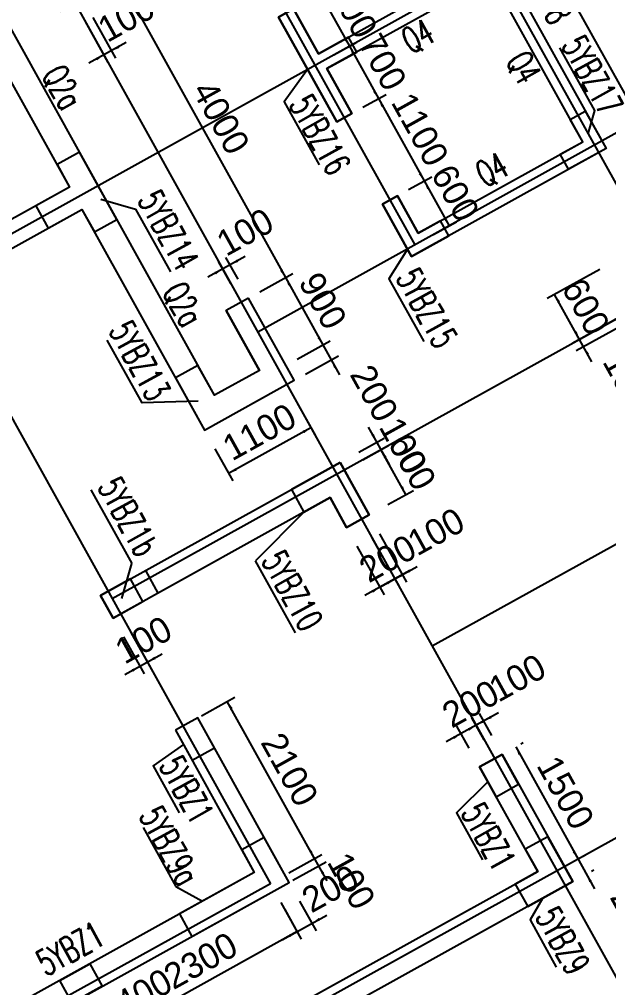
# Model space of a CAD drawing. Extents: x 19107 to 699106, y -67310 to 245688.
# Drawn here: x 505088 to 511974, y 107050 to 118365 of the extents above; entities that cross this region are included whole.
import ezdxf

# ---------------------------------------------------------------- set-up
doc = ezdxf.new("R2010")
doc.units = 0
doc.header["$LTSCALE"] = 100
doc.header["$MEASUREMENT"] = 0
doc.linetypes.add('DASHED', pattern=[19.05, 12.7, -6.35])
for name, color, linetype in [('COLU_DASH', 9, 'DASHED'), ('DOTE', 253, 'Continuous'), ('wall-主楼', 2, 'Continuous'), ('剪力墙身标注', 7, 'Continuous'), ('小尺寸', 4, 'Continuous')]:
    doc.layers.add(name, color=color, linetype=linetype)
doc.layers.add('Select Column Frame Line', color=7, linetype='Continuous', lineweight=0)
doc.layers.add('Select Column Frame Position', color=7, linetype='Continuous', lineweight=0)
doc.styles.get("Standard").update_dxf_attribs({"font": 'standard'})
doc.styles.add('汉字', font='汉字')
doc.dimstyles.get("Standard").update_dxf_attribs({"dimtxt": 300, "dimasz": 100, "dimexe": 100, "dimexo": 250, "dimgap": 100, "dimtad": 0, "dimtoh": 1, "dimdec": 0, "dimdsep": 46, "dimcen": 0.09, "dimclrt": 7, "dimadec": 0, "dimazin": 0, "dimtfac": 1, "dimtdec": 4, "dimtofl": 0, "dimtmove": 0, "dimatfit": 3, "dimfxl": 1, "dimtolj": 1, "dimtzin": 0, "dimarcsym": 0})

# ---------------------------------------------------------------- blocks, each defined once
blk = doc.blocks.new('*D4261')
at = {"layer": '小尺寸', "color": 0, "linetype": 'ByBlock', "lineweight": -2}
for p, q in [((508363, 108062), (508555, 107715)), ((508188, 107965), (508381, 107618)), ((508157, 107608), (508682, 107899))]:
    blk.add_line(p, q, dxfattribs=at)
for points in [[(508507, 107802), (508586, 107865), (508602, 107836)], [(508332, 107705), (508253, 107642), (508237, 107671)]]:
    blk.add_solid(points, dxfattribs=at)
at = {"layer": '小尺寸', "color": 7, "linetype": 'Continuous', "lineweight": -2, "insert": (508721, 108207), "char_height": 300, "width": 566.67, "attachment_point": 5, "rotation": 29.0454, "style": '汉字'}
blk.add_mtext('200', dxfattribs=at)
blk = doc.blocks.new('*D2308')
at = {"layer": '小尺寸', "color": 0, "linetype": 'ByBlock', "lineweight": -2}
for p, q in [((506304, 111151), (506545, 110718)), ((506391, 111200), (506632, 110767)), ((506321, 110708), (506758, 110951))]:
    blk.add_line(p, q, dxfattribs=at)
for points in [[(506583, 110854), (506663, 110917), (506679, 110888)], [(506496, 110805), (506417, 110742), (506400, 110771)]]:
    blk.add_solid(points, dxfattribs=at)
at = {"layer": '小尺寸', "color": 7, "linetype": 'Continuous', "lineweight": -2, "insert": (506538, 111114), "char_height": 300, "width": 476.67, "attachment_point": 5, "rotation": 29.0454, "style": '汉字'}
blk.add_mtext('100', dxfattribs=at)
blk = doc.blocks.new('*D3599')
at = {"layer": '小尺寸', "color": 0, "linetype": 'ByBlock', "lineweight": -2}
for p, q in [((512235, 117362), (512477, 116925)), ((512113, 117065), (512419, 117235)), ((512162, 116978), (512468, 117148))]:
    blk.add_line(p, q, dxfattribs=at)
for points in [[(512332, 117187), (512269, 117266), (512298, 117282)], [(512380, 117099), (512443, 117020), (512414, 117004)]]:
    blk.add_solid(points, dxfattribs=at)
at = {"layer": '小尺寸', "color": 7, "linetype": 'Continuous', "lineweight": -2, "insert": (512763, 116925), "char_height": 300, "width": 476.67, "attachment_point": 5, "rotation": 299.0454, "style": '汉字'}
blk.add_mtext('100', dxfattribs=at)
blk = doc.blocks.new('*D2300')
at = {"layer": '小尺寸', "color": 0, "linetype": 'ByBlock', "lineweight": -2}
for p, q in [((508422, 118562), (508692, 118711)), ((508604, 118663), (508944, 118051)), ((508762, 117950), (509032, 118099))]:
    blk.add_line(p, q, dxfattribs=at)
for points in [[(508604, 118663), (508668, 118584), (508638, 118567)], [(508944, 118051), (508881, 118130), (508910, 118146)]]:
    blk.add_solid(points, dxfattribs=at)
at = {"layer": '小尺寸', "color": 7, "linetype": 'Continuous', "lineweight": -2, "insert": (508993, 118478), "char_height": 300, "width": 566.67, "attachment_point": 5, "rotation": 299.0454, "style": '汉字'}
blk.add_mtext('700', dxfattribs=at)
blk = doc.blocks.new('*D5294')
at = {"layer": '小尺寸', "color": 0, "linetype": 'ByBlock', "lineweight": -2}
for p, q in [((508762, 117950), (509032, 118099)), ((508944, 118051), (509284, 117439)), ((509102, 117338), (509372, 117487))]:
    blk.add_line(p, q, dxfattribs=at)
for points in [[(508944, 118051), (509007, 117972), (508978, 117955)], [(509284, 117439), (509221, 117518), (509250, 117534)]]:
    blk.add_solid(points, dxfattribs=at)
at = {"layer": '小尺寸', "color": 7, "linetype": 'Continuous', "lineweight": -2, "insert": (509333, 117866), "char_height": 300, "width": 566.67, "attachment_point": 5, "rotation": 299.0454, "style": '汉字'}
blk.add_mtext('700', dxfattribs=at)
blk = doc.blocks.new('*D324')
at = {"layer": '小尺寸', "color": 0, "linetype": 'ByBlock', "lineweight": -2}
for p, q in [((509102, 117338), (509372, 117487)), ((509284, 117439), (509818, 116477)), ((509636, 116376), (509906, 116526))]:
    blk.add_line(p, q, dxfattribs=at)
for points in [[(509284, 117439), (509347, 117359), (509318, 117343)], [(509818, 116477), (509755, 116557), (509784, 116573)]]:
    blk.add_solid(points, dxfattribs=at)
at = {"layer": '小尺寸', "color": 7, "linetype": 'Continuous', "lineweight": -2, "insert": (509770, 117079), "char_height": 300, "width": 685, "attachment_point": 5, "rotation": 299.0454, "style": '汉字'}
blk.add_mtext('1100', dxfattribs=at)
blk = doc.blocks.new('*D642')
at = {"layer": '小尺寸', "color": 0, "linetype": 'ByBlock', "lineweight": -2}
for p, q in [((509636, 116376), (509906, 116526)), ((509818, 116477), (510110, 115953)), ((509928, 115852), (510197, 116001))]:
    blk.add_line(p, q, dxfattribs=at)
for points in [[(509818, 116477), (509881, 116398), (509852, 116382)], [(510110, 115953), (510046, 116032), (510076, 116048)]]:
    blk.add_solid(points, dxfattribs=at)
at = {"layer": '小尺寸', "color": 7, "linetype": 'Continuous', "lineweight": -2, "insert": (510182, 116336), "char_height": 300, "width": 556.67, "attachment_point": 5, "rotation": 299.0454, "style": '汉字'}
blk.add_mtext('600', dxfattribs=at)
blk = doc.blocks.new('*D4965')
at = {"layer": '小尺寸', "color": 0, "linetype": 'ByBlock', "lineweight": -2}
for p, q in [((512161, 114919), (511546, 114577)), ((511779, 114364), (511537, 114801)), ((512210, 114831), (511595, 114490))]:
    blk.add_line(p, q, dxfattribs=at)
for points in [[(511634, 114626), (511571, 114705), (511600, 114721)], [(511682, 114538), (511745, 114459), (511716, 114443)]]:
    blk.add_solid(points, dxfattribs=at)
at = {"layer": '小尺寸', "color": 7, "linetype": 'Continuous', "lineweight": -2, "insert": (512187, 114144), "char_height": 300, "width": 476.67, "attachment_point": 5, "rotation": 299.0454, "style": '汉字'}
blk.add_mtext('100', dxfattribs=at)
blk = doc.blocks.new('*D2627')
at = {"layer": '小尺寸', "color": 0, "linetype": 'ByBlock', "lineweight": -2}
for p, q in [((511870, 115443), (511255, 115102)), ((511634, 114626), (511342, 115150)), ((512161, 114919), (511546, 114577))]:
    blk.add_line(p, q, dxfattribs=at)
for points in [[(511342, 115150), (511405, 115071), (511376, 115055)], [(511634, 114626), (511571, 114705), (511600, 114721)]]:
    blk.add_solid(points, dxfattribs=at)
at = {"layer": '小尺寸', "color": 7, "linetype": 'Continuous', "lineweight": -2, "insert": (511707, 115009), "char_height": 300, "width": 556.67, "attachment_point": 5, "rotation": 299.0454, "style": '汉字'}
blk.add_mtext('600', dxfattribs=at)
blk = doc.blocks.new('*D3342')
at = {"layer": '小尺寸', "color": 0, "linetype": 'ByBlock', "lineweight": -2}
for p, q in [((505955, 118679), (506342, 118894)), ((506255, 118845), (508197, 115348)), ((507897, 115182), (508284, 115397))]:
    blk.add_line(p, q, dxfattribs=at)
for points in [[(506255, 118845), (506318, 118766), (506289, 118749)], [(508197, 115348), (508134, 115427), (508163, 115444)]]:
    blk.add_solid(points, dxfattribs=at)
at = {"layer": '小尺寸', "color": 7, "linetype": 'Continuous', "lineweight": -2, "insert": (507444, 117218), "char_height": 300, "width": 790, "attachment_point": 5, "rotation": 299.0454, "style": '汉字'}
blk.add_mtext('4000', dxfattribs=at)
blk = doc.blocks.new('*D3680')
at = {"layer": '小尺寸', "color": 0, "linetype": 'ByBlock', "lineweight": -2}
for p, q in [((507897, 115182), (508284, 115397)), ((508197, 115348), (508634, 114561)), ((508334, 114395), (508721, 114610))]:
    blk.add_line(p, q, dxfattribs=at)
for points in [[(508197, 115348), (508260, 115269), (508231, 115253)], [(508634, 114561), (508571, 114641), (508600, 114657)]]:
    blk.add_solid(points, dxfattribs=at)
at = {"layer": '小尺寸', "color": 7, "linetype": 'Continuous', "lineweight": -2, "insert": (508634, 115076), "char_height": 300, "width": 556.67, "attachment_point": 5, "rotation": 299.0454, "style": '汉字'}
blk.add_mtext('900', dxfattribs=at)
blk = doc.blocks.new('*D1383')
at = {"layer": '小尺寸', "color": 0, "linetype": 'ByBlock', "lineweight": -2}
for p, q in [((508537, 114736), (508828, 114212)), ((508334, 114395), (508721, 114610)), ((508432, 114220), (508818, 114435))]:
    blk.add_line(p, q, dxfattribs=at)
for points in [[(508634, 114561), (508571, 114641), (508600, 114657)], [(508731, 114386), (508794, 114307), (508765, 114291)]]:
    blk.add_solid(points, dxfattribs=at)
at = {"layer": '小尺寸', "color": 7, "linetype": 'Continuous', "lineweight": -2, "insert": (509234, 113996), "char_height": 300, "width": 566.67, "attachment_point": 5, "rotation": 299.0454, "style": '汉字'}
blk.add_mtext('200', dxfattribs=at)
blk = doc.blocks.new('*D1714')
at = {"layer": '小尺寸', "color": 0, "linetype": 'ByBlock', "lineweight": -2}
for p, q in [((505946, 118387), (506211, 117910)), ((505858, 118339), (506123, 117861)), ((506337, 118095), (505900, 117852))]:
    blk.add_line(p, q, dxfattribs=at)
for points in [[(506162, 117997), (506242, 118061), (506258, 118031)], [(506075, 117949), (505995, 117886), (505979, 117915)]]:
    blk.add_solid(points, dxfattribs=at)
at = {"layer": '小尺寸', "color": 7, "linetype": 'Continuous', "lineweight": -2, "insert": (506337, 118380), "char_height": 300, "width": 476.67, "attachment_point": 5, "rotation": 29.0454, "style": '汉字'}
blk.add_mtext('100', dxfattribs=at)
blk = doc.blocks.new('*D2043')
at = {"layer": '小尺寸', "color": 0, "linetype": 'ByBlock', "lineweight": -2}
for p, q in [((507726, 115594), (507289, 115351)), ((507558, 115279), (507415, 115536)), ((507645, 115328), (507502, 115584))]:
    blk.add_line(p, q, dxfattribs=at)
for points in [[(507551, 115497), (507630, 115560), (507646, 115531)], [(507463, 115448), (507384, 115385), (507368, 115414)]]:
    blk.add_solid(points, dxfattribs=at)
at = {"layer": '小尺寸', "color": 7, "linetype": 'Continuous', "lineweight": -2, "insert": (507725, 115880), "char_height": 300, "width": 476.67, "attachment_point": 5, "rotation": 29.0454, "style": '汉字'}
blk.add_mtext('100', dxfattribs=at)
blk = doc.blocks.new('*D4700')
at = {"layer": '小尺寸', "color": 0, "linetype": 'ByBlock', "lineweight": -2}
for p, q in [((510946, 109898), (510975, 109913)), ((510888, 109865), (511616, 108553)), ((511675, 108586), (511703, 108602))]:
    blk.add_line(p, q, dxfattribs=at)
for points in [[(510888, 109865), (510951, 109785), (510921, 109769)], [(511616, 108553), (511553, 108633), (511582, 108649)]]:
    blk.add_solid(points, dxfattribs=at)
at = {"layer": '小尺寸', "color": 7, "linetype": 'Continuous', "lineweight": -2, "insert": (511470, 109330), "char_height": 300, "width": 690, "attachment_point": 5, "rotation": 299.0454, "style": '汉字'}
blk.add_mtext('1500', dxfattribs=at)
blk = doc.blocks.new('*D5030')
at = {"layer": '小尺寸', "color": 0, "linetype": 'ByBlock', "lineweight": -2}
for p, q in [((511519, 108728), (511810, 108204)), ((511675, 108586), (511703, 108602)), ((511772, 108411), (511800, 108427))]:
    blk.add_line(p, q, dxfattribs=at)
for points in [[(511616, 108553), (511553, 108633), (511582, 108649)], [(511713, 108379), (511776, 108299), (511747, 108283)]]:
    blk.add_solid(points, dxfattribs=at)
at = {"layer": '小尺寸', "color": 7, "linetype": 'Continuous', "lineweight": -2, "insert": (512272, 107887), "char_height": 300, "width": 566.67, "attachment_point": 5, "rotation": 299.0454, "style": '汉字'}
blk.add_mtext('200', dxfattribs=at)
blk = doc.blocks.new('*D398')
at = {"layer": '小尺寸', "color": 0, "linetype": 'ByBlock', "lineweight": -2}
for p, q in [((510687, 110262), (510250, 110019)), ((510607, 109995), (510463, 110252)), ((510519, 109946), (510376, 110204))]:
    blk.add_line(p, q, dxfattribs=at)
for points in [[(510512, 110165), (510591, 110228), (510608, 110199)], [(510425, 110116), (510345, 110053), (510329, 110082)]]:
    blk.add_solid(points, dxfattribs=at)
at = {"layer": '小尺寸', "color": 7, "linetype": 'Continuous', "lineweight": -2, "insert": (510907, 110670), "char_height": 300, "width": 476.67, "attachment_point": 5, "rotation": 29.0454, "style": '汉字'}
blk.add_mtext('100', dxfattribs=at)
blk = doc.blocks.new('*D735')
at = {"layer": '小尺寸', "color": 0, "linetype": 'ByBlock', "lineweight": -2}
for p, q in [((510599, 110213), (510075, 109922)), ((510344, 109849), (510201, 110107)), ((510519, 109946), (510376, 110204))]:
    blk.add_line(p, q, dxfattribs=at)
for points in [[(510425, 110116), (510504, 110179), (510520, 110150)], [(510250, 110019), (510170, 109956), (510154, 109985)]]:
    blk.add_solid(points, dxfattribs=at)
at = {"layer": '小尺寸', "color": 7, "linetype": 'Continuous', "lineweight": -2, "insert": (510360, 110367), "char_height": 300, "width": 566.67, "attachment_point": 5, "rotation": 29.0454, "style": '汉字'}
blk.add_mtext('200', dxfattribs=at)
blk = doc.blocks.new('*D4378')
at = {"layer": '小尺寸', "color": 0, "linetype": 'ByBlock', "lineweight": -2}
for p, q in [((509102, 113220), (509401, 113386)), ((509605, 112813), (509313, 113337)), ((509393, 112695), (509692, 112861))]:
    blk.add_line(p, q, dxfattribs=at)
for points in [[(509313, 113337), (509377, 113258), (509347, 113242)], [(509605, 112813), (509542, 112892), (509571, 112908)]]:
    blk.add_solid(points, dxfattribs=at)
at = {"layer": '小尺寸', "color": 7, "linetype": 'Continuous', "lineweight": -2, "insert": (509678, 113196), "char_height": 300, "width": 556.67, "attachment_point": 5, "rotation": 299.0454, "style": '汉字'}
blk.add_mtext('600', dxfattribs=at)
blk = doc.blocks.new('*D4713')
at = {"layer": '小尺寸', "color": 0, "linetype": 'ByBlock', "lineweight": -2}
for p, q in [((509411, 113162), (509168, 113600)), ((509053, 113307), (509352, 113473)), ((509102, 113220), (509401, 113386))]:
    blk.add_line(p, q, dxfattribs=at)
for points in [[(509265, 113425), (509202, 113504), (509231, 113520)], [(509313, 113337), (509377, 113258), (509347, 113242)]]:
    blk.add_solid(points, dxfattribs=at)
at = {"layer": '小尺寸', "color": 7, "linetype": 'Continuous', "lineweight": -2, "insert": (509574, 113383), "char_height": 300, "width": 476.67, "attachment_point": 5, "rotation": 299.0454, "style": '汉字'}
blk.add_mtext('100', dxfattribs=at)
blk = doc.blocks.new('*D4379')
at = {"layer": '小尺寸', "color": 0, "linetype": 'ByBlock', "lineweight": -2}
for p, q in [((509208, 112306), (509524, 111738)), ((509296, 112355), (509611, 111787)), ((509301, 111729), (509738, 111971))]:
    blk.add_line(p, q, dxfattribs=at)
for points in [[(509563, 111874), (509642, 111937), (509658, 111908)], [(509475, 111826), (509396, 111763), (509380, 111792)]]:
    blk.add_solid(points, dxfattribs=at)
at = {"layer": '小尺寸', "color": 7, "linetype": 'Continuous', "lineweight": -2, "insert": (509957, 112379), "char_height": 300, "width": 476.67, "attachment_point": 5, "rotation": 29.0454, "style": '汉字'}
blk.add_mtext('100', dxfattribs=at)
blk = doc.blocks.new('*D5044')
at = {"layer": '小尺寸', "color": 0, "linetype": 'ByBlock', "lineweight": -2}
for p, q in [((508683, 108297), (508440, 108734)), ((508236, 108392), (508624, 108608)), ((508285, 108305), (508673, 108521))]:
    blk.add_line(p, q, dxfattribs=at)
for points in [[(508537, 108559), (508474, 108639), (508503, 108655)], [(508586, 108472), (508649, 108393), (508620, 108376)]]:
    blk.add_solid(points, dxfattribs=at)
at = {"layer": '小尺寸', "color": 7, "linetype": 'Continuous', "lineweight": -2, "insert": (508968, 108298), "char_height": 300, "width": 476.67, "attachment_point": 5, "rotation": 299.0454, "style": '汉字'}
blk.add_mtext('100', dxfattribs=at)
blk = doc.blocks.new('*D2713')
at = {"layer": '小尺寸', "color": 0, "linetype": 'ByBlock', "lineweight": -2}
for p, q in [((507217, 110228), (507605, 110444)), ((508537, 108559), (507517, 110395)), ((508236, 108392), (508624, 108608))]:
    blk.add_line(p, q, dxfattribs=at)
for points in [[(507517, 110395), (507581, 110316), (507551, 110300)], [(508537, 108559), (508474, 108639), (508503, 108655)]]:
    blk.add_solid(points, dxfattribs=at)
at = {"layer": '小尺寸', "color": 7, "linetype": 'Continuous', "lineweight": -2, "insert": (508246, 109599), "char_height": 300, "width": 775, "attachment_point": 5, "rotation": 299.0454, "style": '汉字'}
blk.add_mtext('2100', dxfattribs=at)
blk = doc.blocks.new('*D2395')
at = {"layer": '小尺寸', "color": 0, "linetype": 'ByBlock', "lineweight": -2}
for p, q in [((508143, 108046), (508381, 107617)), ((508332, 107705), (506322, 106588)), ((506132, 106930), (506370, 106501))]:
    blk.add_line(p, q, dxfattribs=at)
for points in [[(508332, 107705), (508253, 107642), (508237, 107671)], [(506322, 106588), (506401, 106651), (506417, 106622)]]:
    blk.add_solid(points, dxfattribs=at)
at = {"layer": '小尺寸', "color": 7, "linetype": 'Continuous', "lineweight": -2, "insert": (507206, 107365), "char_height": 300, "width": 780, "attachment_point": 5, "rotation": 29.0454, "style": '汉字'}
blk.add_mtext('2300', dxfattribs=at)
blk = doc.blocks.new('*D5303')
at = {"layer": '小尺寸', "color": 0, "linetype": 'ByBlock', "lineweight": -2}
for p, q in [((506177, 106849), (506370, 106501)), ((505828, 106654), (506021, 106307)), ((506322, 106588), (505972, 106394))]:
    blk.add_line(p, q, dxfattribs=at)
for points in [[(506322, 106588), (506243, 106525), (506226, 106554)], [(505972, 106394), (506052, 106457), (506068, 106428)]]:
    blk.add_solid(points, dxfattribs=at)
at = {"layer": '小尺寸', "color": 7, "linetype": 'Continuous', "lineweight": -2, "insert": (506540, 106995), "char_height": 300, "width": 576.67, "attachment_point": 5, "rotation": 29.0454, "style": '汉字'}
blk.add_mtext('400', dxfattribs=at)
blk = doc.blocks.new('*D3958')
at = {"layer": '小尺寸', "color": 0, "linetype": 'ByBlock', "lineweight": -2}
for p, q in [((508334, 113880), (508543, 113505)), ((508494, 113593), (507532, 113059)), ((507373, 113346), (507581, 112971))]:
    blk.add_line(p, q, dxfattribs=at)
for points in [[(508494, 113593), (508415, 113530), (508398, 113559)], [(507532, 113059), (507612, 113122), (507628, 113093)]]:
    blk.add_solid(points, dxfattribs=at)
at = {"layer": '小尺寸', "color": 7, "linetype": 'Continuous', "lineweight": -2, "insert": (507892, 113544), "char_height": 300, "width": 685, "attachment_point": 5, "rotation": 29.0454, "style": '汉字'}
blk.add_mtext('1100', dxfattribs=at)
blk = doc.blocks.new('*D3629')
at = {"layer": '小尺寸', "color": 0, "linetype": 'ByBlock', "lineweight": -2}
for p, q in [((509208, 112306), (509524, 111738)), ((509033, 112209), (509349, 111641)), ((509650, 111923), (509126, 111631))]:
    blk.add_line(p, q, dxfattribs=at)
for points in [[(509475, 111825), (509554, 111889), (509571, 111859)], [(509301, 111729), (509221, 111665), (509205, 111695)]]:
    blk.add_solid(points, dxfattribs=at)
at = {"layer": '小尺寸', "color": 7, "linetype": 'Continuous', "lineweight": -2, "insert": (509392, 112065), "char_height": 300, "width": 566.67, "attachment_point": 5, "rotation": 29.0454, "style": '汉字'}
blk.add_mtext('200', dxfattribs=at)

msp = doc.modelspace()

# ---------------------------------------------------------------- linework, layer by layer
at = {"layer": 'COLU_DASH'}
msp.add_line((506561.4, 111923.3), (506707.1, 111661.1), dxfattribs=at)
at = {"layer": 'DOTE'}
for p, q in [((500611.4, 138291.3), (517042.2, 108704.7)), ((493535, 134350), (508021.3, 108264.7)), ((505982.4, 127384), (520761.7, 100771.3)), ((502049.7, 125196.8), (516832.5, 98577.7)), ((518678.5, 123456.7), (501899.6, 114138.6)), ((519843.8, 121358.5), (507873.1, 114710.7)), ((507378.6, 119926.6), (509709, 115730.3)), ((521882.9, 117686.8), (509912.2, 111038.9)), ((512730.6, 115232.7), (506171.6, 111595.5)), ((523339.4, 115064.1), (499320.8, 101725.4)), ((508021.3, 108264.7), (498590.6, 103040.2))]:
    msp.add_line(p, q, dxfattribs=at)
at = {"layer": 'Select Column Frame Line', "color": 200, "linetype": 'Continuous', "lineweight": -3}
for p, q in [((505922.4, 112868.2), (506401.2, 112005.9)), ((508411.8, 112607.8), (507848.5, 112037.5)), ((508314.5, 111198.3), (507848.5, 112037.5)), ((506284.6, 111598), (506401.2, 112005.9)), ((506533, 108921.1), (506915, 108233.3)), ((506915, 108233.3), (507226.3, 108060.3))]:
    msp.add_line(p, q, dxfattribs=at)
for points in [[(511734.4, 117026.6), (511812.1, 117298.6), (511404.3, 118032.9)], [(508456.4, 117779.9), (508183.8, 117399.8), (508591.7, 116665.4)], [(506037.6, 116265.1), (506445.6, 116148.5), (506853.4, 115414.1)], [(509621.6, 115681.7), (509406.6, 115333.6), (509814.5, 114599.2)], [(507177, 113904.5), (506521, 113883.4), (506113.2, 114617.7)], [(507004.4, 109889.8), (506650.6, 109644), (506956.5, 109093.2)], [(510562.7, 109455.6), (510195.5, 109093.7), (510501.4, 108542.9)], [(511199.8, 108093.6), (511056, 107842.2), (511361.8, 107291.4)]]:
    msp.add_lwpolyline(points, dxfattribs=at)
at = {"layer": 'Select Column Frame Position', "color": 235, "linetype": 'Continuous', "lineweight": -3}
for points in [[(508932.4, 118158.6), (508582.7, 117964.4), (508291.4, 118489), (508116.5, 118391.9), (508796.3, 117167.9), (508971.1, 117265), (508679.8, 117789.6), (509029.5, 117983.8), (508932.4, 118158.6)], [(511943.2, 116856.6), (511506, 116613.9), (511408.9, 116788.7), (511671.2, 116934.4), (511525.6, 117196.6), (511700.4, 117293.7), (511943.2, 116856.6)], [(505790.1, 116813.9), (505527.8, 116668.2), (505673.4, 116406), (505280, 116187.5), (505425.7, 115925.2), (505819.1, 116143.7), (505964.7, 115881.4), (506227, 116027.1), (505790.1, 116813.9)], [(509670.1, 115594.3), (510107.3, 115837.1), (510010.2, 116011.9), (509747.9, 115866.3), (509505.1, 116303.4), (509330.3, 116206.3), (509670.1, 115594.3)], [(507766.4, 115109), (507504.1, 114963.3), (507892.5, 114263.9), (507367.9, 113972.6), (507173.7, 114322.3), (506911.5, 114176.7), (507251.3, 113564.7), (508300.4, 114147.3), (507766.4, 115109)], [(508834.4, 113185.6), (508266.2, 112870.1), (508411.8, 112607.8), (508717.8, 112777.7), (508912.1, 112427.9), (509174.4, 112573.6), (508834.4, 113185.6)], [(506386.6, 111826.2), (506036.9, 111632), (506182.5, 111369.8), (506532.2, 111564), (506386.6, 111826.2)], [(506910.9, 110058.3), (507105.1, 109708.6), (507367.3, 109854.2), (507173.1, 110203.9), (506910.9, 110058.3)], [(510465.6, 109630.5), (510659.8, 109280.8), (510922.1, 109426.4), (510727.9, 109776.1), (510465.6, 109630.5)], [(507949.9, 108805.3), (507687.6, 108659.6), (507833.3, 108397.4), (506959, 107911.9), (507104.7, 107649.6), (508241.2, 108280.7), (507949.9, 108805.3)], [(511262, 108814.5), (510999.7, 108668.8), (511145.3, 108406.6), (510883.1, 108260.9), (511028.7, 107998.6), (511553.3, 108289.9), (511262, 108814.5)], [(505910.2, 107329.6), (506055.9, 107067.3), (505706.2, 106873.1), (505560.5, 107135.4), (505910.2, 107329.6)]]:
    msp.add_lwpolyline(points, dxfattribs=at)
at = {"layer": 'wall-主楼'}
msp.add_line((507892.5, 114263.9), (507504.1, 114963.3), dxfattribs=at)
for points in [[(507757.3, 119450.6), (507582.5, 119353.5), (507242.6, 119965.5), (509515.7, 121227.8), (511943.1, 116856.6), (509670.2, 115594.3), (509330.3, 116206.3), (509505.1, 116303.4), (509747.9, 115866.3), (511671.2, 116934.4), (510603.1, 118857.7), (508679.8, 117789.6), (508971.1, 117265), (508796.2, 117167.9), (508116.5, 118391.9), (508291.4, 118489), (508582.7, 117964.4), (510506, 119032.5), (509437.9, 120955.8), (507514.6, 119887.7)], [(507766.3, 115109), (507504.1, 114963.3), (507892.5, 114263.9), (507367.9, 113972.6), (504649.1, 118868.3), (505173.7, 119159.6), (505562.1, 118460.3), (505824.3, 118605.9), (505290.3, 119567.6), (504241.2, 118985), (505673.4, 116406), (501826.8, 114269.8), (501972.4, 114007.5), (505819.1, 116143.7), (507251.3, 113564.7), (508300.4, 114147.3)], [(508834.4, 113185.6), (509174.3, 112573.7), (508912, 112428), (508717.8, 112777.7), (506182.5, 111369.8), (506036.9, 111632)], [(506910.8, 110058.4), (507833.3, 108397.4), (503025, 105727.1), (502927.9, 105902), (502753, 105804.9), (502583.1, 106110.8), (502320.8, 105965.2), (502733.5, 105222.1), (508241.2, 108280.7), (507173.1, 110204.1)], [(508376.8, 106182.7), (508085.5, 106707.3), (511145.3, 108406.5), (510465.6, 109630.5), (510727.9, 109776.1), (511553.3, 108289.9), (508493.4, 106590.7), (508639.1, 106328.4)]]:
    msp.add_lwpolyline(points, close=True, dxfattribs=at)

# ---------------------------------------------------------------- texts
at = {"color": 200, "linetype": 'Continuous', "lineweight": -3, "width": 0.7}
for s, rotation, p in [('5YBZ18', 299.04537, (510822.3, 119132.9)), ('5YBZ17', 299.04537, (511416.1, 118064.1)), ('5YBZ16', 299.04537, (508232.5, 117372.2)), ('5YBZ14', 299.04537, (506461.8, 116254.6)), ('5YBZ15', 299.04537, (509482.1, 115345.6)), ('5YBZ13', 299.04537, (506126.3, 114730.6)), ('5YBZ1b', 299.04537, (505994.7, 112902.5)), ('5YBZ10', 299.04537, (507910.2, 112044)), ('5YBZ1', 299.04537, (506714, 109646)), ('5YBZ1', 299.04537, (510241.8, 109095.9)), ('5YBZ9a', 299.04537, (506477.9, 109057.8)), ('5YBZ9', 299.04537, (511110.8, 107881.2)), ('5YBZ1', 29.04537, (505399.4, 107177.5))]:
    msp.add_text(s, height=300, rotation=rotation, dxfattribs=at).set_placement(p)
at = {"layer": '剪力墙身标注', "width": 0.7}
for s, rotation, p in [('Q4', 29.04537, (509664.4, 117956.1)), ('Q4', 299.04537, (510766.5, 117879.6)), ('Q2a', 299.04537, (505341.9, 117717.3)), ('Q4', 29.04537, (510530.5, 116396.6)), ('Q2a', 299.04537, (506751, 115180.8))]:
    msp.add_text(s, height=300, rotation=rotation, dxfattribs=at).set_placement(p)

# ---------------------------------------------------------------- dimensions: what is measured, and where the dimension line sits
at = {"layer": '小尺寸'}
for base, p1, p2, angle, picture, middle in [((508196.8, 115348), (505736.9, 118557.4), (507678.9, 115060.4), 299.04537, '*D3342', (507444.4, 117217.9)), ((508944.3, 118050.9), (508203.9, 118440.5), (508543.8, 117828.4), 299.04537, '*D2300', (508992.9, 118478.2)), ((506074.8, 117948.9), (505824.3, 118605.9), (505736.9, 118557.4), 29.04537, '*D1714', (505997.1, 118191.8)), ((509284.2, 117438.8), (508543.8, 117828.4), (508883.7, 117216.4), 299.04537, '*D5294', (509332.8, 117866.2)), ((509818.2, 116477.2), (508883.7, 117216.4), (509417.7, 116254.8), 299.04537, '*D324', (509769.8, 117079.4)), ((512380.3, 117099.4), (511894.6, 116944), (511943.1, 116856.6), 299.04537, '*D3599', (512574.6, 117264.4)), ((510109.5, 115952.7), (509417.7, 116254.8), (509709, 115730.3), 299.04537, '*D642', (510182.4, 116336.3)), ((507463.4, 115448.5), (507766.4, 115109), (507678.9, 115060.4), 29.04537, '*D2043', (507385.8, 115691.3)), ((511342.4, 115150.3), (512379.9, 115040.2), (512088.6, 115564.8), 119.04537, '*D2627', (511706.6, 115009.4)), ((508633.8, 114561.2), (507678.9, 115060.4), (508115.9, 114273.6), 299.04537, '*D3680', (508633.9, 115076)), ((511633.7, 114625.8), (512428.5, 114952.8), (512379.9, 115040.2), 119.04537, '*D4965', (511998.8, 114483.2)), ((508730.9, 114386.4), (508115.9, 114273.6), (508213, 114098.8), 299.04537, '*D1383', (508998.9, 114418.6)), ((507532.3, 113058.8), (508213, 114098.8), (507251.3, 113564.7), 29.04537, '*D3958', (507891.7, 113544.3)), ((509264.9, 113424.7), (508883, 113098.2), (508834.4, 113185.6), 119.04537, '*D4713', (509385.5, 113722.6)), ((509313.5, 113337.3), (509174.4, 112573.5), (508883, 113098.2), 119.04537, '*D4378', (509677.7, 113196.3)), ((509300.5, 111728.5), (509086.7, 112524.9), (508912, 112428), 29.04537, '*D3629', (508969.6, 111830.7)), ((510424.6, 110116.4), (510727.9, 109776.1), (510640.5, 109727.6), 29.04537, '*D398', (510567.2, 110481.5)), ((510249.7, 110019.3), (510640.5, 109727.6), (510465.6, 109630.5), 29.04537, '*D735', (509937.7, 110131.9)), ((507517.4, 110395.3), (508017.8, 108271.1), (506998.2, 110107), 119.04537, '*D2713', (508245.7, 109598.7)), ((511615.8, 108553.4), (510727.9, 109776.1), (511456.2, 108464.8), 299.04537, '*D4700', (511470.2, 109330.5)), ((508537, 108559.4), (508066.3, 108183.6), (508017.8, 108271.1), 119.04537, '*D5044', (508779.8, 108637.1)), ((511712.9, 108378.6), (511456.2, 108464.8), (511553.3, 108289.9), 299.04537, '*D5030', (512037.3, 108309.3)), ((506321.9, 106588.3), (508021.3, 108264.7), (506010.9, 107148.3), 29.04537, '*D2395', (507205.7, 107365.1)), ((505972.2, 106394.1), (506055.9, 107067.2), (505706.3, 106873), 29.04537, '*D5303', (506025.7, 106709.7))]:
    dim = msp.add_linear_dim(base=base, p1=p1, p2=p2, angle=angle, dimstyle='Standard', dxfattribs=at)
    dim.commit()
    dim.dimension.update_dxf_attribs({"geometry": picture, "text_midpoint": middle})
for p1, p2, distance, picture, middle in [((509086.9, 112525), (509174.4, 112573.6), -800, '*D4379', (509617.9, 112190.8)), ((506182.5, 111369.8), (506270, 111418.3), -645.6, '*D2308', (506198.1, 110925.9)), ((508066.3, 108183.6), (508241.2, 108280.7), -547.4, '*D4261', (508298.1, 107972.2))]:
    dim = msp.add_aligned_dim(p1=p1, p2=p2, distance=distance, dimstyle='Standard', dxfattribs=at)
    dim.commit()
    dim.dimension.update_dxf_attribs({"geometry": picture, "text_midpoint": middle})

doc.saveas('drawing.dxf')
